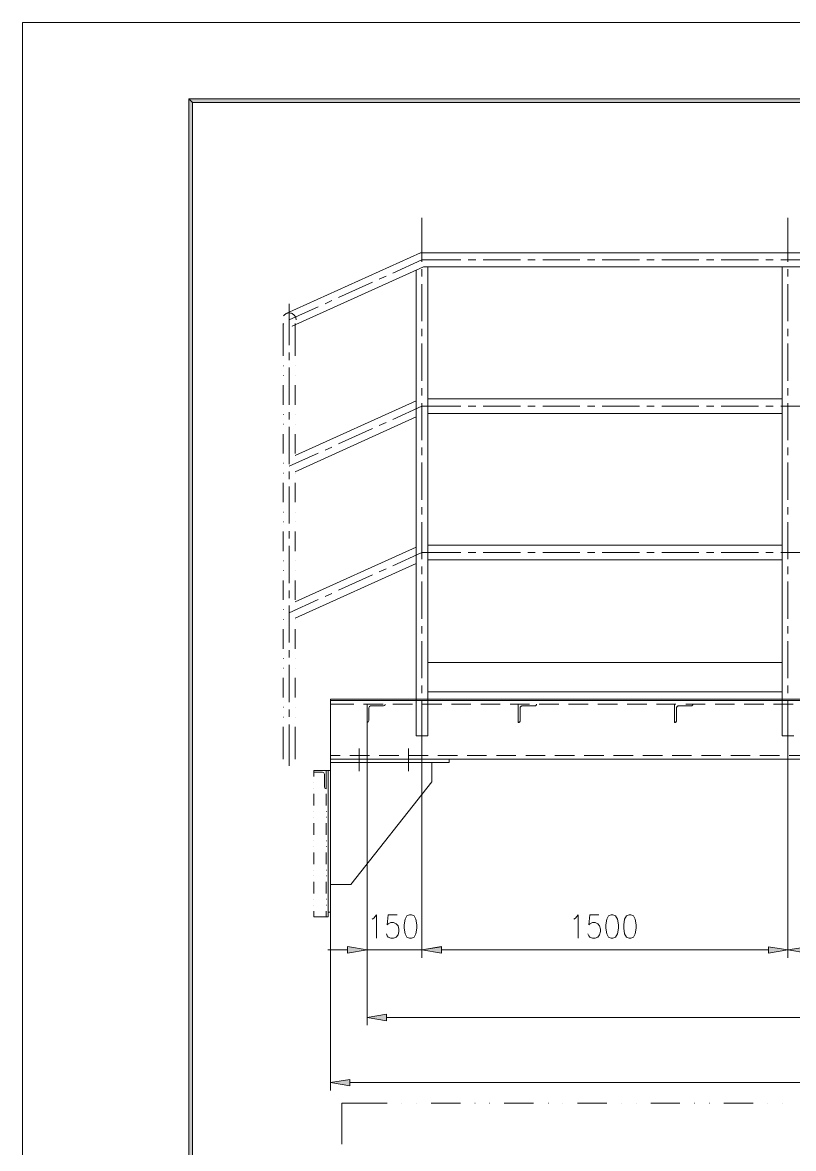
# Model space of a CAD drawing. Header units: millimetres. Extents: x 0 to 414, y 0 to 292.
# Drawn here: x 0 to 97.2, y 150.4 to 292.5 of the extents above; entities that cross this region are included whole.
import ezdxf

# ---------------------------------------------------------------- set-up
doc = ezdxf.new("R2010")
doc.units = ezdxf.units.MM

msp = doc.modelspace()

# ---------------------------------------------------------------- hatches: boundary and pattern name
h = msp.add_hatch(color=0)
h.dxf.hatch_style = 2
h.paths.add_polyline_path([(404.473833, 282.857222), (403.997583, 282.380972), (21.448889, 282.380972), (20.976167, 282.857222)])
h = msp.add_hatch(color=0)
h.dxf.hatch_style = 2
h.paths.add_polyline_path([(20.976167, 282.857222), (21.448889, 282.380972), (21.448889, 10.085917), (20.976167, 9.609667)])
h = msp.add_hatch(color=0)
h.dxf.hatch_style = 2
h.paths.add_polyline_path([(45.744694, 206.474836), (45.731642, 206.487889), (45.744694, 206.500942), (45.757747, 206.487889)])
h = msp.add_hatch(color=0)
h.dxf.hatch_style = 2
h.paths.add_polyline_path([(64.822917, 206.474836), (64.809864, 206.487889), (64.822917, 206.500942), (64.835969, 206.487889)])
h = msp.add_hatch(color=0)
h.dxf.hatch_style = 2
h.paths.add_polyline_path([(84.536139, 206.474836), (84.523086, 206.487889), (84.536139, 206.500942), (84.549192, 206.487889)])
h = msp.add_hatch(color=0)
h.dxf.hatch_style = 2
h.paths.add_polyline_path([(40.975139, 175.898528), (43.437528, 175.489306), (40.975139, 175.076556)])
h = msp.add_hatch(color=0)
h.dxf.hatch_style = 2
h.paths.add_polyline_path([(52.821417, 175.898528), (50.359028, 175.489306), (52.821417, 175.076556)])
h = msp.add_hatch(color=0)
h.dxf.hatch_style = 2
h.paths.add_polyline_path([(52.821417, 175.895), (50.359028, 175.485778), (52.821417, 175.076556)])
h = msp.add_hatch(color=0)
h.dxf.hatch_style = 2
h.paths.add_polyline_path([(94.057611, 175.895), (96.52, 175.485778), (94.057611, 175.076556)])
h = msp.add_hatch(color=0)
h.dxf.hatch_style = 2
h.paths.add_polyline_path([(98.982389, 175.895), (96.52, 175.485778), (98.982389, 175.076556)])
h = msp.add_hatch(color=0)
h.dxf.hatch_style = 2
h.paths.add_polyline_path([(45.896389, 167.378944), (43.437528, 166.966194), (45.896389, 166.556972)])
h = msp.add_hatch(color=0)
h.dxf.hatch_style = 2
h.paths.add_polyline_path([(41.282056, 159.155694), (38.819667, 158.746472), (41.282056, 158.33725)])

# ---------------------------------------------------------------- linework, layer by layer
at = {"color": 0, "lineweight": 0}
for points in [[(0, 0), (0, 292.466889), (414.0835, 292.466889), (414.0835, 0)], [(404.473833, 282.857222), (403.997583, 282.380972), (21.448889, 282.380972), (20.976167, 282.857222)], [(20.976167, 282.857222), (21.448889, 282.380972), (21.448889, 10.085917), (20.976167, 9.609667)], [(48.810333, 179.920194), (48.475194, 179.779083), (48.249417, 179.35575), (48.136528, 178.653722), (48.136528, 178.230389), (48.249417, 177.528361), (48.475194, 177.105028), (48.810333, 176.963917), (49.036111, 176.963917), (49.374778, 177.105028), (49.600556, 177.528361), (49.709917, 178.230389), (49.709917, 178.653722), (49.600556, 179.35575), (49.374778, 179.779083), (49.036111, 179.920194)], [(74.227972, 179.916667), (73.889306, 179.775556), (73.663528, 179.35575), (73.550639, 178.650194), (73.550639, 178.230389), (73.663528, 177.524833), (73.889306, 177.105028), (74.227972, 176.963917), (74.45375, 176.963917), (74.788889, 177.105028), (75.014667, 177.524833), (75.127556, 178.230389), (75.127556, 178.650194), (75.014667, 179.35575), (74.788889, 179.775556), (74.45375, 179.916667)], [(76.478694, 179.916667), (76.140028, 179.775556), (75.91425, 179.35575), (75.801361, 178.650194), (75.801361, 178.230389), (75.91425, 177.524833), (76.140028, 177.105028), (76.478694, 176.963917), (76.704472, 176.963917), (77.039611, 177.105028), (77.265389, 177.524833), (77.378278, 178.230389), (77.378278, 178.650194), (77.265389, 179.35575), (77.039611, 179.775556), (76.704472, 179.916667)], [(40.975139, 175.898528), (43.437528, 175.489306), (40.975139, 175.076556)], [(52.821417, 175.898528), (50.359028, 175.489306), (52.821417, 175.076556)], [(52.821417, 175.895), (50.359028, 175.485778), (52.821417, 175.076556)], [(94.057611, 175.895), (96.52, 175.485778), (94.057611, 175.076556)], [(98.982389, 175.895), (96.52, 175.485778), (98.982389, 175.076556)], [(45.896389, 167.378944), (43.437528, 166.966194), (45.896389, 166.556972)], [(41.282056, 159.155694), (38.819667, 158.746472), (41.282056, 158.33725)]]:
    msp.add_lwpolyline(points, close=True, dxfattribs=at)
for points in [[(50.359028, 267.843), (50.359028, 262.290278)], [(96.52, 267.843), (96.52, 262.290278)], [(50.172056, 263.401528), (33.263417, 255.753306)], [(50.172056, 263.401528), (198.261111, 263.401528)], [(50.549528, 261.648222), (33.986611, 254.155222)], [(50.359028, 262.526639), (46.693667, 260.865056)], [(50.359028, 262.526639), (55.273222, 262.526639)], [(50.359028, 261.351889), (50.359028, 260.4135)], [(50.549528, 261.648222), (197.880111, 261.648222)], [(51.099861, 261.648222), (51.099861, 202.505028)], [(56.211611, 262.526639), (57.15, 262.526639)], [(58.088389, 262.526639), (62.780333, 262.526639)], [(63.715194, 262.526639), (64.653583, 262.526639)], [(65.591972, 262.526639), (70.283917, 262.526639)], [(71.218778, 262.526639), (72.157167, 262.526639)], [(73.095556, 262.526639), (77.7875, 262.526639)], [(78.722361, 262.526639), (79.66075, 262.526639)], [(80.599139, 262.526639), (85.291083, 262.526639)], [(86.229472, 262.526639), (87.164333, 262.526639)], [(88.102722, 262.526639), (92.794667, 262.526639)], [(93.733056, 262.526639), (94.667917, 262.526639)], [(95.606306, 262.526639), (100.29825, 262.526639)], [(95.782694, 261.648222), (95.782694, 202.505028)], [(96.52, 261.351889), (96.52, 260.4135)], [(45.839944, 260.480528), (44.982694, 260.092472)], [(49.621722, 261.228417), (49.621722, 202.505028)], [(44.128972, 259.707944), (39.856833, 257.774722)], [(50.359028, 259.475111), (50.359028, 254.786694)], [(96.52, 259.475111), (96.52, 254.786694)], [(39.003111, 257.386667), (38.145861, 257.002139)], [(34.501667, 254.956028), (34.494611, 255.065389), (34.473444, 255.17475), (34.441694, 255.277056), (34.392306, 255.379361), (34.335861, 255.471083), (34.265306, 255.55575), (34.184167, 255.629833), (34.095972, 255.696861), (33.997194, 255.749778), (33.894889, 255.788583), (33.789056, 255.816806), (33.679694, 255.830917), (33.570333, 255.830917), (33.460972, 255.816806), (33.355139, 255.788583), (33.252833, 255.749778), (33.154056, 255.696861), (33.065861, 255.629833), (32.984722, 255.55575), (32.914167, 255.471083)], [(33.626778, 256.991556), (33.626778, 251.766917)], [(37.292139, 256.614083), (33.626778, 254.956028)], [(32.885944, 254.483306), (32.885944, 250.41225)], [(32.914167, 254.440972), (32.931806, 254.440972)], [(34.364083, 254.483306), (34.364083, 250.41225)], [(33.894889, 254.119944), (33.912528, 254.119944)], [(50.359028, 253.848306), (50.359028, 252.909917)], [(96.52, 253.848306), (96.52, 252.909917)], [(50.359028, 251.971528), (50.359028, 247.283111)], [(96.52, 251.971528), (96.52, 247.283111)], [(33.626778, 250.828528), (33.626778, 249.893667)], [(32.885944, 249.181056), (32.903583, 249.181056)], [(33.626778, 248.955278), (33.626778, 244.263333)], [(34.364083, 249.181056), (34.381722, 249.181056)], [(32.885944, 247.949861), (32.903583, 247.949861)], [(34.364083, 247.949861), (34.381722, 247.949861)], [(32.885944, 246.718667), (32.885944, 244.256278)], [(34.364083, 246.718667), (34.364083, 244.256278)], [(50.359028, 246.344722), (50.359028, 245.406333)], [(96.52, 246.344722), (96.52, 245.406333)], [(49.621722, 244.739583), (34.364083, 237.83925)], [(50.359028, 244.467944), (50.359028, 239.779528)], [(51.099861, 244.986528), (95.782694, 244.986528)], [(96.52, 244.467944), (96.52, 239.779528)], [(32.885944, 243.025083), (32.903583, 243.025083)], [(33.626778, 243.324944), (33.626778, 242.386556)], [(34.364083, 243.025083), (34.381722, 243.025083)], [(50.359028, 244.06225), (46.693667, 242.404194)], [(50.359028, 244.06225), (55.273222, 244.06225)], [(51.099861, 243.137972), (95.782694, 243.137972)], [(56.211611, 244.06225), (57.15, 244.06225)], [(58.088389, 244.06225), (62.780333, 244.06225)], [(63.715194, 244.06225), (64.653583, 244.06225)], [(65.591972, 244.06225), (70.283917, 244.06225)], [(71.218778, 244.06225), (72.157167, 244.06225)], [(73.095556, 244.06225), (77.7875, 244.06225)], [(78.722361, 244.06225), (79.66075, 244.06225)], [(80.599139, 244.06225), (85.291083, 244.06225)], [(86.229472, 244.06225), (87.164333, 244.06225)], [(88.102722, 244.06225), (92.794667, 244.06225)], [(93.733056, 244.06225), (94.667917, 244.06225)], [(95.606306, 244.06225), (100.29825, 244.06225)], [(32.885944, 241.793889), (32.903583, 241.793889)], [(33.626778, 241.451694), (33.626778, 236.75975)], [(49.621722, 242.714639), (34.364083, 235.810778)], [(34.364083, 241.793889), (34.381722, 241.793889)], [(45.839944, 242.016139), (44.982694, 241.628083)], [(32.885944, 240.562694), (32.885944, 238.100306)], [(34.364083, 240.562694), (34.364083, 238.100306)], [(44.128972, 241.243556), (39.856833, 239.310333)], [(39.003111, 238.922278), (38.145861, 238.53775)], [(50.359028, 238.841139), (50.359028, 237.90275)], [(96.52, 238.841139), (96.52, 237.90275)], [(37.292139, 238.149694), (33.626778, 236.491639)], [(32.885944, 236.869111), (32.903583, 236.869111)], [(33.626778, 235.821361), (33.626778, 234.882972)], [(34.364083, 236.869111), (34.381722, 236.869111)], [(50.359028, 236.964361), (50.359028, 232.275944)], [(96.52, 236.964361), (96.52, 232.275944)], [(32.885944, 235.637917), (32.903583, 235.637917)], [(32.885944, 234.41025), (32.885944, 231.947861)], [(34.364083, 235.637917), (34.381722, 235.637917)], [(34.364083, 234.41025), (34.364083, 231.947861)], [(33.626778, 233.948111), (33.626778, 229.256167)], [(32.885944, 230.716667), (32.903583, 230.716667)], [(34.364083, 230.716667), (34.381722, 230.716667)], [(50.359028, 231.337556), (50.359028, 230.399167)], [(96.52, 231.337556), (96.52, 230.399167)], [(32.885944, 229.485472), (32.903583, 229.485472)], [(34.364083, 229.485472), (34.381722, 229.485472)], [(50.359028, 229.460778), (50.359028, 224.768833)], [(96.52, 229.460778), (96.52, 224.768833)], [(32.885944, 228.254278), (32.885944, 225.791889)], [(33.626778, 228.317778), (33.626778, 227.379389)], [(34.364083, 228.254278), (34.364083, 225.791889)], [(33.626778, 226.444528), (33.626778, 221.752583)], [(49.621722, 226.275194), (34.364083, 219.374861)], [(51.099861, 226.522139), (95.782694, 226.522139)], [(32.885944, 224.560694), (32.903583, 224.560694)], [(34.364083, 224.560694), (34.381722, 224.560694)], [(50.359028, 225.597861), (46.693667, 223.939806)], [(50.359028, 225.597861), (55.273222, 225.597861)], [(51.099861, 224.673583), (95.782694, 224.673583)], [(56.211611, 225.597861), (57.15, 225.597861)], [(58.088389, 225.597861), (62.780333, 225.597861)], [(63.715194, 225.597861), (64.653583, 225.597861)], [(65.591972, 225.597861), (70.283917, 225.597861)], [(71.218778, 225.597861), (72.157167, 225.597861)], [(73.095556, 225.597861), (77.7875, 225.597861)], [(78.722361, 225.597861), (79.66075, 225.597861)], [(80.599139, 225.597861), (85.291083, 225.597861)], [(86.229472, 225.597861), (87.164333, 225.597861)], [(88.102722, 225.597861), (92.794667, 225.597861)], [(93.733056, 225.597861), (94.667917, 225.597861)], [(95.606306, 225.597861), (100.29825, 225.597861)], [(32.885944, 223.3295), (32.903583, 223.3295)], [(49.621722, 224.25025), (34.364083, 217.349917)], [(34.364083, 223.3295), (34.381722, 223.3295)], [(45.839944, 223.55175), (44.982694, 223.167222)], [(50.359028, 223.833972), (50.359028, 222.895583)], [(96.52, 223.833972), (96.52, 222.895583)], [(32.885944, 222.098306), (32.885944, 219.635917)], [(34.364083, 222.098306), (34.364083, 219.635917)], [(44.128972, 222.779167), (39.856833, 220.845944)], [(50.359028, 221.957194), (50.359028, 217.26525)], [(96.52, 221.957194), (96.52, 217.26525)], [(33.626778, 220.814194), (33.626778, 219.875806)], [(39.003111, 220.457889), (38.145861, 220.073361)], [(37.292139, 219.685306), (33.626778, 218.02725)], [(33.626778, 218.937417), (33.626778, 214.249)], [(32.885944, 218.40825), (32.903583, 218.40825)], [(34.364083, 218.40825), (34.381722, 218.40825)], [(32.885944, 217.177056), (32.903583, 217.177056)], [(32.885944, 215.945861), (32.885944, 213.483472)], [(34.364083, 217.177056), (34.381722, 217.177056)], [(34.364083, 215.945861), (34.364083, 213.483472)], [(50.359028, 216.330389), (50.359028, 215.392)], [(96.52, 216.330389), (96.52, 215.392)], [(33.626778, 213.310611), (33.626778, 212.372222)], [(50.359028, 214.453611), (50.359028, 209.761667)], [(96.52, 214.453611), (96.52, 209.761667)], [(32.885944, 212.252278), (32.903583, 212.252278)], [(34.364083, 212.252278), (34.381722, 212.252278)], [(51.099861, 211.751333), (95.782694, 211.751333)], [(32.885944, 211.021083), (32.903583, 211.021083)], [(33.626778, 211.433833), (33.626778, 206.745417)], [(34.364083, 211.021083), (34.381722, 211.021083)], [(32.885944, 209.789889), (32.885944, 207.3275)], [(34.364083, 209.789889), (34.364083, 207.3275)], [(50.359028, 208.826806), (50.359028, 207.888417)], [(96.52, 208.826806), (96.52, 207.888417)], [(51.099861, 208.05775), (95.782694, 208.05775)], [(32.885944, 206.096306), (32.903583, 206.096306)], [(34.364083, 206.096306), (34.381722, 206.096306)], [(38.819667, 207.133472), (209.609972, 207.133472)], [(38.819667, 207.133472), (38.819667, 199.562861)], [(38.819667, 207.133472), (38.819667, 199.562861)], [(38.819667, 206.950028), (209.609972, 206.950028)], [(38.819667, 206.487889), (41.775944, 206.487889)], [(43.003611, 206.487889), (45.466, 206.487889)], [(43.437528, 206.487889), (43.437528, 204.180722)], [(43.896139, 206.258583), (43.733861, 206.188028), (43.666833, 206.02575)], [(43.666833, 206.02575), (43.666833, 204.410028)], [(43.896139, 206.258583), (45.511861, 206.258583)], [(45.511861, 206.258583), (45.677667, 206.325611), (45.744694, 206.487889)], [(46.697194, 206.487889), (49.159583, 206.487889)], [(50.359028, 206.950028), (50.359028, 201.397306)], [(50.390778, 206.487889), (52.853167, 206.487889)], [(54.084361, 206.487889), (56.54675, 206.487889)], [(57.777944, 206.487889), (60.236806, 206.487889)], [(61.468, 206.487889), (63.930389, 206.487889)], [(62.51575, 206.487889), (62.51575, 204.180722)], [(62.977889, 206.258583), (62.924972, 206.251528), (62.875583, 206.233889), (62.83325, 206.205667), (62.797972, 206.170389), (62.76975, 206.124528), (62.752111, 206.078667), (62.745056, 206.02575)], [(62.745056, 206.02575), (62.745056, 204.410028)], [(62.977889, 206.258583), (64.593611, 206.258583)], [(64.593611, 206.258583), (64.643, 206.262111), (64.692389, 206.27975), (64.734722, 206.307972), (64.773528, 206.34325), (64.80175, 206.389111), (64.815861, 206.434972), (64.822917, 206.487889)], [(65.161583, 206.487889), (67.623972, 206.487889)], [(68.855167, 206.487889), (71.317556, 206.487889)], [(72.54875, 206.487889), (75.007611, 206.487889)], [(76.238806, 206.487889), (78.701194, 206.487889)], [(79.932389, 206.487889), (82.394778, 206.487889)], [(82.228972, 206.487889), (82.228972, 204.180722)], [(82.691111, 206.258583), (82.638194, 206.251528), (82.588806, 206.233889), (82.546472, 206.205667), (82.511194, 206.170389), (82.482972, 206.124528), (82.465333, 206.078667), (82.458278, 206.02575)], [(82.458278, 206.02575), (82.458278, 204.410028)], [(82.691111, 206.258583), (84.306833, 206.258583)], [(83.625972, 206.487889), (86.088361, 206.487889)], [(84.306833, 206.258583), (84.356222, 206.262111), (84.405611, 206.27975), (84.451472, 206.307972), (84.48675, 206.34325), (84.514972, 206.389111), (84.532611, 206.434972), (84.536139, 206.487889)], [(87.319556, 206.487889), (89.781944, 206.487889)], [(91.009611, 206.487889), (93.472, 206.487889)], [(94.703194, 206.487889), (97.165583, 206.487889)], [(96.52, 206.950028), (96.52, 201.397306)], [(32.885944, 204.865111), (32.903583, 204.865111)], [(33.626778, 205.807028), (33.626778, 204.868639)], [(34.364083, 204.865111), (34.381722, 204.865111)], [(32.885944, 203.633917), (32.885944, 199.562861)], [(33.626778, 203.93025), (33.626778, 198.709139)], [(34.364083, 203.633917), (34.364083, 199.562861)], [(43.437528, 204.180722), (43.599806, 204.24775), (43.666833, 204.410028)], [(43.437528, 204.180722), (43.437528, 165.981944)], [(62.51575, 204.180722), (62.565139, 204.18425), (62.614528, 204.201889), (62.660389, 204.230111), (62.695667, 204.265389), (62.723889, 204.31125), (62.741528, 204.360639), (62.745056, 204.410028)], [(82.228972, 204.180722), (82.281889, 204.18425), (82.32775, 204.201889), (82.373611, 204.230111), (82.408889, 204.265389), (82.437111, 204.31125), (82.45475, 204.360639), (82.458278, 204.410028)], [(49.621722, 202.505028), (51.099861, 202.505028)], [(50.359028, 202.505028), (50.359028, 174.501528)], [(50.359028, 202.505028), (50.359028, 174.501528)], [(95.782694, 202.505028), (97.257306, 202.505028)], [(96.52, 202.505028), (96.52, 174.501528)], [(96.52, 202.505028), (96.52, 174.501528)], [(42.453278, 200.878722), (42.453278, 198.028278)], [(48.683333, 200.878722), (48.683333, 198.028278)], [(38.819667, 200.025), (40.057917, 200.025)], [(38.819667, 199.562861), (209.609972, 199.562861)], [(38.819667, 199.562861), (38.819667, 157.762222)], [(53.795083, 199.125417), (38.819667, 199.125417)], [(53.304722, 199.125417), (38.819667, 199.125417)], [(41.285583, 200.025), (43.747972, 200.025)], [(43.437528, 199.562861), (43.437528, 174.501528)], [(44.979167, 200.025), (47.441556, 200.025)], [(48.67275, 200.025), (51.135139, 200.025)], [(51.59375, 199.125417), (51.59375, 196.687722)], [(52.366333, 200.025), (54.828722, 200.025)], [(53.795083, 199.562861), (53.795083, 199.125417)], [(56.059917, 200.025), (58.518778, 200.025)], [(59.749972, 200.025), (62.212361, 200.025)], [(63.443556, 200.025), (65.905944, 200.025)], [(67.137139, 200.025), (69.599528, 200.025)], [(70.830722, 200.025), (73.289583, 200.025)], [(74.520778, 200.025), (76.983167, 200.025)], [(78.214361, 200.025), (80.67675, 200.025)], [(81.907944, 200.025), (84.370333, 200.025)], [(85.601528, 200.025), (88.063917, 200.025)], [(89.295111, 200.025), (91.753972, 200.025)], [(92.985167, 200.025), (95.447556, 200.025)], [(96.67875, 200.025), (99.141139, 200.025)], [(36.717111, 198.127056), (36.717111, 197.382694)], [(36.717111, 198.127056), (38.297556, 198.127056)], [(37.835417, 197.89775), (36.717111, 197.89775)], [(38.064722, 197.668444), (37.997694, 197.830722), (37.835417, 197.89775)], [(38.064722, 197.668444), (38.064722, 196.052722)], [(38.297556, 198.127056), (38.297556, 197.382694)], [(38.297556, 198.127056), (38.558611, 198.127056)], [(38.297556, 198.127056), (38.297556, 195.819889)], [(38.558611, 198.127056), (38.558611, 197.382694)], [(38.558611, 198.127056), (38.558611, 180.234167)], [(38.558611, 198.127056), (38.819667, 198.127056)], [(36.717111, 196.645389), (36.73475, 196.645389)], [(38.064722, 196.052722), (38.135278, 195.886917), (38.297556, 195.819889)], [(38.297556, 196.645389), (38.315194, 196.645389)], [(38.558611, 196.645389), (38.57625, 196.645389)], [(41.412583, 183.726667), (51.59375, 196.687722)], [(36.717111, 195.908083), (36.73475, 195.908083)], [(36.717111, 195.16725), (36.717111, 193.689111)], [(38.297556, 195.908083), (38.315194, 195.908083)], [(38.297556, 195.16725), (38.297556, 193.689111)], [(38.558611, 195.908083), (38.57625, 195.908083)], [(38.558611, 195.16725), (38.558611, 193.689111)], [(36.717111, 192.951806), (36.73475, 192.951806)], [(36.717111, 192.2145), (36.73475, 192.2145)], [(38.297556, 192.951806), (38.315194, 192.951806)], [(38.297556, 192.2145), (38.315194, 192.2145)], [(38.558611, 192.951806), (38.57625, 192.951806)], [(38.558611, 192.2145), (38.57625, 192.2145)], [(36.717111, 191.473667), (36.717111, 189.999056)], [(38.297556, 191.473667), (38.297556, 189.999056)], [(38.558611, 191.473667), (38.558611, 189.999056)], [(36.717111, 189.258222), (36.73475, 189.258222)], [(38.297556, 189.258222), (38.315194, 189.258222)], [(38.558611, 189.258222), (38.57625, 189.258222)], [(36.717111, 188.520917), (36.73475, 188.520917)], [(36.717111, 187.783611), (36.717111, 186.305472)], [(38.297556, 188.520917), (38.315194, 188.520917)], [(38.297556, 187.783611), (38.297556, 186.305472)], [(38.558611, 188.520917), (38.57625, 188.520917)], [(38.558611, 187.783611), (38.558611, 186.305472)], [(36.717111, 185.568167), (36.73475, 185.568167)], [(36.717111, 184.827333), (36.73475, 184.827333)], [(38.297556, 185.568167), (38.315194, 185.568167)], [(38.297556, 184.827333), (38.315194, 184.827333)], [(38.558611, 185.568167), (38.57625, 185.568167)], [(38.558611, 184.827333), (38.57625, 184.827333)], [(36.717111, 184.090028), (36.717111, 182.611889)], [(38.297556, 184.090028), (38.297556, 182.611889)], [(38.558611, 184.090028), (38.558611, 182.611889)], [(38.819667, 183.726667), (41.412583, 183.726667)], [(38.819667, 183.726667), (41.412583, 183.726667)], [(36.717111, 181.874583), (36.73475, 181.874583)], [(38.297556, 181.874583), (38.315194, 181.874583)], [(38.558611, 181.874583), (38.57625, 181.874583)], [(36.717111, 181.13375), (36.73475, 181.13375)], [(36.717111, 180.396444), (36.717111, 179.652083)], [(38.297556, 181.13375), (38.315194, 181.13375)], [(38.297556, 180.396444), (38.297556, 179.652083)], [(38.558611, 181.13375), (38.57625, 181.13375)], [(38.558611, 180.396444), (38.558611, 179.652083)], [(36.717111, 179.652083), (38.558611, 179.652083)], [(38.819667, 180.234167), (38.558611, 180.234167)], [(44.083111, 179.35575), (44.308889, 179.496861), (44.647556, 179.920194), (44.647556, 176.963917)], [(47.236944, 179.920194), (46.111583, 179.920194), (45.998694, 178.653722), (46.111583, 178.794833), (46.446722, 178.935944), (46.785389, 178.935944), (47.124056, 178.794833), (47.346306, 178.512611), (47.459194, 178.089278), (47.459194, 177.807056), (47.346306, 177.38725), (47.124056, 177.105028), (46.785389, 176.963917), (46.446722, 176.963917), (46.111583, 177.105028), (45.998694, 177.246139), (45.885806, 177.528361)], [(69.50075, 179.35575), (69.726528, 179.496861), (70.065194, 179.916667), (70.065194, 176.963917)], [(72.651056, 179.916667), (71.525694, 179.916667), (71.412806, 178.650194), (71.525694, 178.791306), (71.864361, 178.932417), (72.203028, 178.932417), (72.538167, 178.791306), (72.763944, 178.509083), (72.876833, 178.089278), (72.876833, 177.807056), (72.763944, 177.383722), (72.538167, 177.105028), (72.203028, 176.963917), (71.864361, 176.963917), (71.525694, 177.105028), (71.412806, 177.246139), (71.299917, 177.524833)], [(40.975139, 175.489306), (38.51275, 175.489306)], [(50.359028, 175.489306), (43.437528, 175.489306)], [(52.821417, 175.489306), (55.283806, 175.489306)], [(52.821417, 175.485778), (94.057611, 175.485778)], [(45.896389, 166.966194), (202.53325, 166.966194)], [(41.282056, 158.746472), (207.147583, 158.746472)], [(40.251944, 156.167667), (45.974, 156.167667)], [(40.251944, 151.003), (40.251944, 156.167667)], [(47.822556, 156.167667), (47.840194, 156.167667)], [(49.667583, 156.167667), (49.685222, 156.167667)], [(51.512611, 156.167667), (55.206194, 156.167667)], [(57.051222, 156.167667), (57.068861, 156.167667)], [(58.899778, 156.167667), (58.917417, 156.167667)], [(60.744806, 156.167667), (64.438389, 156.167667)], [(66.283417, 156.167667), (66.301056, 156.167667)], [(68.131972, 156.167667), (68.149611, 156.167667)], [(69.977, 156.167667), (73.670583, 156.167667)], [(75.515611, 156.167667), (75.53325, 156.167667)], [(77.364167, 156.167667), (77.381806, 156.167667)], [(79.209194, 156.167667), (82.902778, 156.167667)], [(84.747806, 156.167667), (84.765444, 156.167667)], [(86.596361, 156.167667), (86.614, 156.167667)], [(88.441389, 156.167667), (92.134972, 156.167667)], [(93.98, 156.167667), (93.997639, 156.167667)], [(95.828556, 156.167667), (95.846194, 156.167667)]]:
    msp.add_lwpolyline(points, dxfattribs=at)

doc.saveas('drawing.dxf')
